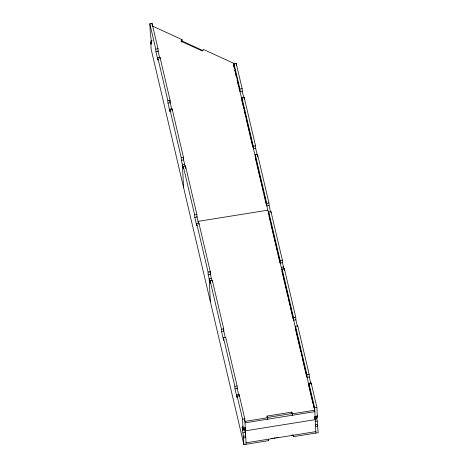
<?xml version="1.0" encoding="UTF-8"?>
<svg xmlns="http://www.w3.org/2000/svg" width="468" height="468" viewBox="0 0 468 468"><rect width="100%" height="100%" fill="white"/><g stroke="black" fill="none" stroke-linecap="round" stroke-linejoin="round"><path stroke-width="0.7" d="M152.188 25.956L182.081 39.651L180.888 41.161L202.281 50.965L203.475 49.45L233.368 63.145L314.771 410.208L292.237 413.817L292.313 415.256L291.833 412.103L267.07 416.07L267.544 419.223L267.07 416.07M181.362 42.097L182.157 41.09L182.081 39.651M152.135 40.71L151.018 40.892L151.685 43.729L150.298 32.947L149.824 23.757L152.053 23.4L158.003 48.748L158.131 51.304L155.903 51.661L157.915 60.232L157.78 57.675L160.009 57.318L170.071 100.222L170.206 102.779L167.977 103.135L169.989 111.712L169.855 109.155L172.084 108.798L183.479 157.377L183.608 159.933L181.379 160.29L183.392 168.86L183.263 166.304L185.492 165.947L196.882 214.525L197.016 217.082L194.787 217.439L196.794 226.009L196.665 223.452L198.894 223.096L210.29 271.674L210.419 274.23L208.19 274.587L210.202 283.163L210.068 280.607L212.296 280.25L223.692 328.829L223.821 331.385L221.592 331.742L223.605 340.312L223.476 337.756L225.705 337.399L237.095 385.977L237.229 388.534L235 388.89L237.007 397.461L236.878 394.904L239.107 394.547L244.805 418.837L246.109 444.243M268.568 439.195L268.644 440.634L243.881 444.6L151.129 49.163L150.79 42.529L151.901 42.354M155.903 51.661L155.774 49.105L158.003 48.748M234.14 67.187L233.959 63.654L236.188 63.297L242.137 88.68L242.272 91.237L243.816 97.835M167.977 103.135L167.842 100.579L170.071 100.222M242.272 91.237L240.043 91.593L239.909 89.037L242.137 88.68M242.055 100.17L241.921 97.613L244.15 97.256L255.546 145.835L255.674 148.391L257.224 154.984M181.379 160.29L181.251 157.734L183.479 157.377M255.674 148.391L253.445 148.748L253.317 146.191L255.546 145.835M184.614 164.215L182.385 164.572L183.561 187.422M255.458 157.318L255.329 154.762L257.558 154.405L268.948 202.983L269.082 205.54L270.475 211.477M194.787 217.439L194.653 214.882L196.882 214.525M269.082 205.54L266.854 205.897L266.719 203.34L268.948 202.983M198.017 221.37L267.854 210.185M268.86 214.467L268.731 211.91L270.96 211.554L282.356 260.132L282.485 262.688L283.918 268.813M208.19 274.587L208.061 272.031L210.29 271.674M282.485 262.688L280.256 263.045L280.127 260.489L282.356 260.132M211.425 278.519L209.196 278.875L210.366 301.725M281.262 267.333L283.491 266.976L283.602 269.118M282.268 271.621L282.134 269.065L284.363 268.708L295.758 317.286L295.887 319.843L297.467 326.576M221.592 331.742L221.463 329.185L223.692 328.829M295.887 319.843L293.658 320.2L293.53 317.643L295.758 317.286M295.671 328.77L295.542 326.214L297.771 325.857L309.161 374.435L309.295 376.992L310.84 383.584M235 388.89L234.866 386.334L237.095 385.977M309.295 376.992L307.066 377.348L306.932 374.792L309.161 374.435M309.073 385.919L308.944 383.362L311.173 383.005L316.871 407.295L317.339 416.485L315.11 416.842M245.273 428.027L243.044 428.384L242.576 419.193L244.805 418.837M315.947 433.058L314.642 407.651L316.871 407.295M267.14 417.509L291.909 413.542M267.474 417.784L244.934 421.393L244.6 419.971M245.01 422.832L314.847 411.647L314.344 409.512M243.881 444.6L243.541 437.972L242.149 427.167L243.261 426.986M242.295 430.039L244.524 429.682L245.191 432.543L245.77 437.609L243.541 437.972M315.473 418.322L316.59 418.14L317.257 421.001L318.176 432.701L293.407 436.667L293.009 434.953L291.593 435.181M242.149 427.167L242.816 430.022L245.045 429.665L244.939 427.653M317.006 416.11L317.111 418.123L314.882 418.48L314.777 416.467M242.962 432.9L245.191 432.543M315.028 421.358L317.257 421.001M243.138 436.252L245.367 435.895M317.433 424.353L315.204 424.716L315.607 426.43L317.836 426.073M271.071 438.463L272.487 438.241M273.903 438.013L275.319 437.785M276.734 437.557L278.15 437.334M246.033 442.804L315.871 431.619M181.303 40.698L203.083 50.673M317.076 415.338L317.339 416.485M316.707 416.409L317.111 418.123M233.959 63.654L239.909 89.037M241.921 97.613L253.317 146.191M255.329 154.762L266.719 203.34M268.731 211.91L280.127 260.489M282.134 269.065L293.53 317.643M295.542 326.214L306.932 374.792M308.944 383.362L314.642 407.651M234.445 68.849L233.368 63.145M234.778 70.264L236.276 76.67M237.106 80.209L238.616 86.633M238.943 88.025L239.616 90.897M241.786 100.146L243.787 108.681M244.103 110.044L245.618 116.503M245.94 117.854L252.767 146.981M255.271 157.634L256.359 162.291M256.692 163.712L261.097 182.497M261.431 183.918L263.431 192.442M263.765 193.851L265.262 200.257M265.596 201.673L266.263 204.516M268.93 215.883L270.434 222.3M270.761 223.704L273.271 234.398M273.599 235.784L277.448 252.194M277.781 253.621L279.999 263.086M281.952 271.417L284.503 282.274M284.796 283.514L287.838 296.49M288.13 297.753L290.072 306.019M290.406 307.441L293.073 318.813M295.478 329.074L300.819 351.854M301.158 353.276L301.825 356.125M302.158 357.546L304.159 366.087M304.446 367.316L306.663 376.769M308.576 384.907L313.034 403.907M313.344 405.241L314.022 408.131M314.759 417.526L315.256 419.638L245.419 430.823L244.758 428.009M291.833 412.103L292.237 413.817M268.375 439.493L268.644 440.634M158.02 50.825L159.687 57.933M169.685 100.567L171.75 109.377M183.187 158.125L185.188 166.666M196.852 216.391L198.561 223.675M209.875 271.908L211.875 280.449M223.4 329.566L225.26 337.504M237.089 387.937L239.089 396.478M149.824 23.757L155.774 49.105M157.78 57.675L167.842 100.579M169.855 109.155L181.251 157.734M183.263 166.304L194.653 214.882M196.665 223.452L208.061 272.031M210.068 280.607L221.463 329.185M223.476 337.756L234.866 386.334M236.878 394.904L242.576 419.193M244.641 427.951L245.045 429.665M243.044 428.384L242.646 426.67L242.816 430.022M150.79 42.529L151.193 44.244L151.018 40.892M311.173 383.005L311.238 384.286M293.337 435.228L293.407 436.667M284.363 268.708L284.462 270.621M270.96 211.554L271.025 212.835M257.558 154.405L257.687 156.961M244.15 97.256L244.249 99.175M236.188 63.297L236.293 65.421M239.107 394.547L239.206 396.466M212.296 280.25L212.396 282.163M198.894 223.096L198.959 224.377M185.492 165.947L185.62 168.503M172.084 108.798L172.183 110.711M160.009 57.318L160.074 58.599M152.053 23.4L152.129 24.816"/></g></svg>
